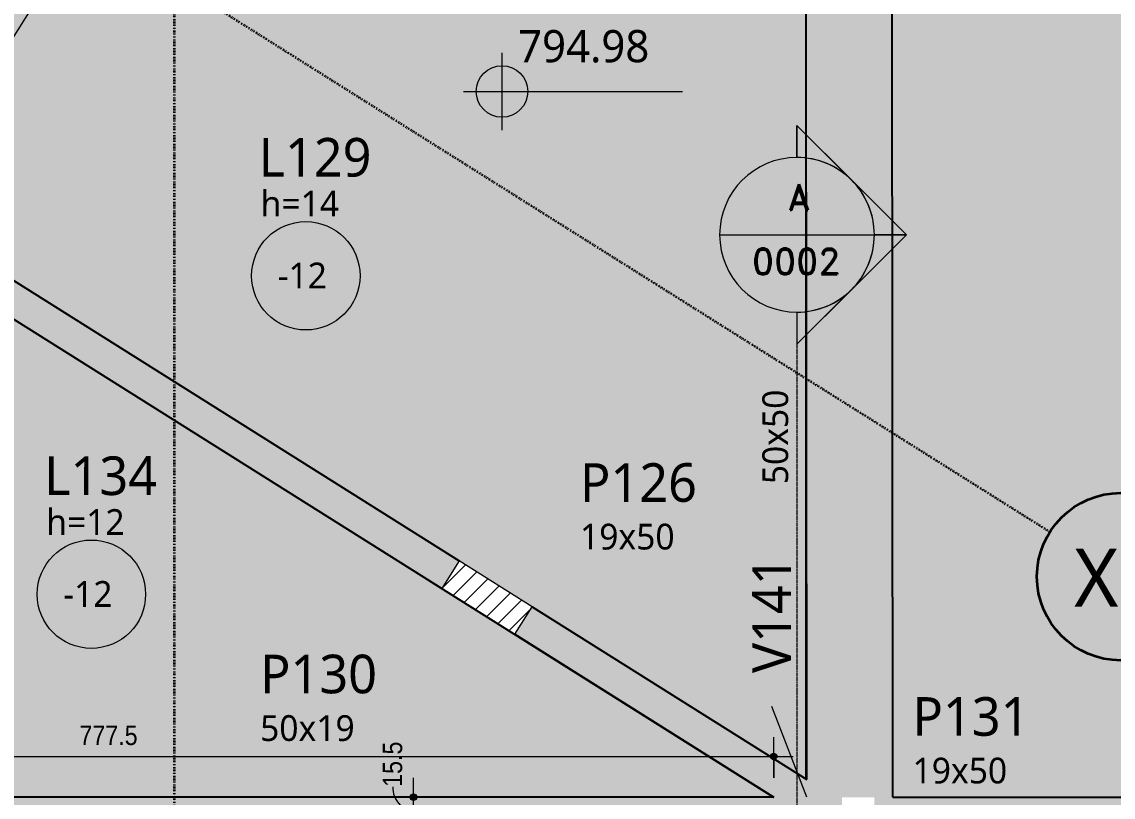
# Model space of a CAD drawing. Extents: x -2131 to 52870, y -3196 to 88043.
# Drawn here: x 43493 to 44128, y 1157 to 1609 of the extents above; entities that cross this region are included whole.
import ezdxf

# ---------------------------------------------------------------- set-up
doc = ezdxf.new("R2010")
doc.units = 0
doc.linetypes.add('Centro de 6 mm', pattern=[1.32, 0.6, -0.24, 0.24, -0.24])
doc.linetypes.add('Dash dot', pattern=[1.5875, 0.635, -0.47625, 0, -0.47625])
for name, color, linetype, lineweight in [('A-ANNO-DIMS', 7, 'Continuous', 9), ('A-ANNO-DIMS-75', 7, 'Continuous', 9), ('A-DETL-GENF', 7, 'Continuous', 18), ('A-FLOR', 7, 'Continuous', 25), ('A-FLOR-IDEN', 7, 'Continuous', 9), ('G-ANNO-DIMS', 7, 'Continuous', 9), ('G-ANNO-SYMB', 7, 'Continuous', 9), ('S-BEAM', 7, 'Continuous', 25), ('S-BEAM-IDEN', 7, 'Continuous', 9), ('S-COLS-IDEN', 7, 'Continuous', 9), ('S-GRID', 7, 'Continuous', 9), ('S-GRID-IDEN', 7, 'Continuous', 9)]:
    doc.layers.add(name, color=color, linetype=linetype, lineweight=lineweight)
doc.layers.add('A-DETL', color=7, linetype='Continuous', lineweight=18, true_color=0x00a600)
doc.styles.add('Fira Sans_3', font='', dxfattribs={"width": 0.9, "height": 11.25})
doc.styles.add('Gadugi', font='gadugi.ttf', dxfattribs={"height": 15})
doc.styles.add('Gadugi_6', font='gadugi.ttf', dxfattribs={"height": 22.5})
doc.styles.add('Gadugi_8', font='gadugi.ttf', dxfattribs={"height": 18.75})
doc.styles.add('Gadugi_9', font='gadugi.ttf', dxfattribs={"height": 33.75})
doc.styles.add('RomanD', font='romand__.ttf', dxfattribs={"height": 15})
doc.styles.get('Fira Sans_3').set_extended_font_data('Fira Sans')
doc.dimstyles.new('PED_1_5mm_ESQ_3', dxfattribs={"dimscale": 30.48, "dimtxt": 15.344768, "dimasz": 0.492126, "dimexe": 0.369094, "dimexo": 0.369094, "dimgap": 0.073819, "dimtad": 1, "dimdec": 1, "dimrnd": 0.5, "dimdsep": 46, "dimtxsty": 'Fira Sans_3', "dimblk1": 'DOTSMALL', "dimblk2": 'DOTSMALL', "dimsah": 1, "dimcen": 0.09, "dimdle": 0.369094, "dimazin": 0, "dimtfac": 1, "dimtdec": 4, "dimtix": 1, "dimtmove": 0, "dimatfit": 3, "dimfxl": 1, "dimtvp": 1, "dimtolj": 1, "dimtzin": 0, "dimarcsym": 2})
doc.dimstyles.new('PED_1_5mm_ESQ_5', dxfattribs={"dimscale": 30.48, "dimtxt": 15.344768, "dimasz": 0.492126, "dimexe": 0.369094, "dimexo": 0.369094, "dimgap": 0.073819, "dimtad": 1, "dimdec": 1, "dimrnd": 0.5, "dimdsep": 46, "dimtxsty": 'Fira Sans_3', "dimblk1": 'DOTSMALL', "dimblk2": 'DOTSMALL', "dimsah": 1, "dimcen": 0.09, "dimdle": 0.369094, "dimazin": 0, "dimtfac": 1, "dimtdec": 4, "dimtix": 1, "dimtmove": 1, "dimatfit": 3, "dimfxl": 1, "dimtvp": 1, "dimtolj": 1, "dimtzin": 0, "dimarcsym": 2})

# ---------------------------------------------------------------- blocks, each defined once
blk = doc.blocks.new('PED_TAG_LAJE_R03 - TÍTULO_ESPESSURA_REBAIXO-2582888-PL C 001 - FORMA DO TÉRREO')
at = {"layer": 'A-FLOR-IDEN'}
blk.add_circle((-0.1083, -0.7611), 0.4205, dxfattribs=at)
blk = doc.blocks.new('Elevações de ponto - M_Cota de elevação - Alvo preenchido-10609-PL C 001 - FORMA DO TÉRREO')
at = {"layer": 'G-ANNO-DIMS'}
h = blk.add_hatch(color=256, dxfattribs=at)
edge = h.paths.add_edge_path(flags=0)
edge.add_line((0, 0), (-0.2, 0))
edge.add_arc((0, 0), 0.2, 90, 180, ccw=False)
edge.add_line((0, 0.2), (0, 0))
h = blk.add_hatch(color=256, dxfattribs=at)
edge = h.paths.add_edge_path(flags=0)
edge.add_line((0, 0), (0.2, 0))
edge.add_arc((0, 0), 0.2, 270, 360, ccw=False)
edge.add_line((0, -0.2), (0, 0))
for p, q in [((0, -0.3), (0, 0.3)), ((-0.3, 0), (1.4, 0))]:
    blk.add_line(p, q, dxfattribs=at)
blk.add_circle((0, 0), 0.2, dxfattribs=at)
blk = doc.blocks.new('Corte - M_Cabeça do corte - Preenchida-2060824-PL C 001 - FORMA DO TÉRREO')
at = {"layer": 'G-ANNO-SYMB'}
h = blk.add_hatch(color=256, dxfattribs=at)
edge = h.paths.add_edge_path(flags=0)
edge.add_line((-0.6, 0.8485), (-0.6, 0.6))
edge.add_arc((-0.6, 0), 0.6, 90, 135)
edge.add_line((-1.0243, 0.4243), (-0.6, 0.8485))
h = blk.add_hatch(color=256, dxfattribs=at)
edge = h.paths.add_edge_path(flags=0)
edge.add_line((-0.6, 0.8485), (-0.1757, 0.4243))
edge.add_arc((-0.6, 0), 0.6, 45, 90)
edge.add_line((-0.6, 0.6), (-0.6, 0.8485))
h = blk.add_hatch(color=256, dxfattribs=at)
edge = h.paths.add_edge_path(flags=0)
edge.add_line((-1.4485, 0), (-1.0243, 0.4243))
edge.add_arc((-0.6, 0), 0.6, 135, 180)
edge.add_line((-1.2, 0), (-1.4485, 0))
h = blk.add_hatch(color=256, dxfattribs=at)
edge = h.paths.add_edge_path(flags=0)
edge.add_line((0.2485, 0), (0, 0))
edge.add_arc((-0.6, 0), 0.6, 360, 405)
edge.add_line((-0.1757, 0.4243), (0.2485, 0))
for p, q in [((-0.6, 0.8485), (-1.4485, 0)), ((-0.6, 0.8485), (-1.0243, 0.4243)), ((-0.6, 0.8485), (0.2485, 0)), ((-0.6, 0.6), (-0.6, 0.8485)), ((-0.6, 0.8485), (-0.6, 0.6)), ((-0.1757, 0.4243), (-0.6, 0.8485)), ((-1.0243, 0.4243), (-1.4485, 0)), ((0.2485, 0), (-0.1757, 0.4243)), ((-1.4485, 0), (-1.2, 0)), ((0, 0), (0.2485, 0)), ((-1.2, 0), (-1.4485, 0)), ((0, 0), (0.2485, 0))]:
    blk.add_line(p, q, dxfattribs=at)
for start, end in [(360, 180), (90, 135), (45, 90), (135, 180), (360, 45), (180, 360)]:
    blk.add_arc((-0.6, 0), 0.6, start, end, dxfattribs=at)
blk = doc.blocks.new('Eixo - X2-2173052-PL C 001 - FORMA DO TÉRREO')
at = {"layer": 'S-GRID-IDEN', "color": 114, "lineweight": 35, "true_color": 0x00b050}
blk.add_circle((0, 0), 0.65, dxfattribs=at)
blk = doc.blocks.new('DIMBLOCK322-PL C 001 - FORMA DO TÉRREO')
at = {"layer": 'A-ANNO-DIMS-75', "transparency": 16777216}
h = blk.add_hatch(color=256, dxfattribs=at)
edge = h.paths.add_edge_path(flags=0)
edge.add_arc((43152.54, 1181.15), 1.88, 0, 360)
h = blk.add_hatch(color=256, dxfattribs=at)
edge = h.paths.add_edge_path(flags=0)
edge.add_arc((43930.04, 1181.15), 1.88, 0, 360)
for p, q in [((43152.54, 1168.63), (43152.54, 1192.4)), ((43930.04, 1168.63), (43930.04, 1192.4)), ((43141.29, 1181.15), (43941.29, 1181.15)), ((43152.54, 1181.15), (43152.54, 1168.63)), ((43930.04, 1181.15), (43930.04, 1168.63))]:
    blk.add_line(p, q, dxfattribs=at)
for centre in [(43152.54, 1181.15), (43930.04, 1181.15)]:
    blk.add_circle(centre, 1.88, dxfattribs=at)
at = {"layer": 'A-ANNO-DIMS-75', "color": 0, "transparency": 16777216, "insert": (43526.14, 1198.98), "char_height": 11.25, "width": 36.3553, "attachment_point": 1, "line_spacing_factor": 1.049215, "style": 'Fira Sans_3'}
blk.add_mtext('777.5', dxfattribs=at)
blk = doc.blocks.new('_DotSmall')
at = {"color": 0, "linetype": 'ByBlock', "const_width": 0.5}
blk.add_lwpolyline([(-0.0625, 0, 1), (0.0625, 0, 1)], format="xyb", close=True, dxfattribs=at)
blk = doc.blocks.new('DIMBLOCK334-PL C 001 - FORMA DO TÉRREO')
at = {"layer": 'A-ANNO-DIMS-75', "transparency": 16777216}
h = blk.add_hatch(color=256, dxfattribs=at)
edge = h.paths.add_edge_path(flags=0)
edge.add_arc((43605.05, 1786.56), 1.88, 0, 360)
h = blk.add_hatch(color=256, dxfattribs=at)
edge = h.paths.add_edge_path(flags=0)
edge.add_arc((43423.74, 1498.37), 1.88, 0, 360)
for p, q in [((43576.09, 1804.78), (43614.57, 1780.57)), ((43605.05, 1786.56), (43576.09, 1804.78)), ((43611.04, 1796.08), (43417.75, 1488.84)), ((43416.46, 1502.94), (43433.26, 1492.37)), ((43423.74, 1498.37), (43416.46, 1502.94))]:
    blk.add_line(p, q, dxfattribs=at)
for centre in [(43605.05, 1786.56), (43423.74, 1498.37)]:
    blk.add_circle(centre, 1.88, dxfattribs=at)
at = {"layer": 'A-ANNO-DIMS-75', "color": 0, "transparency": 16777216, "insert": (43490.3, 1637.64), "char_height": 11.25, "width": 40.6046, "attachment_point": 1, "rotation": 57.82439, "line_spacing_factor": 1.049215, "style": 'Fira Sans_3'}
blk.add_mtext('340.5', dxfattribs=at)
blk = doc.blocks.new('DIMBLOCK442-PL C 001 - FORMA DO TÉRREO')
at = {"layer": 'A-ANNO-DIMS-75', "transparency": 16777216}
h = blk.add_hatch(color=256, dxfattribs=at)
edge = h.paths.add_edge_path(flags=0)
edge.add_arc((43720.48, 1157.38), 1.88, 0, 360)
h = blk.add_hatch(color=256, dxfattribs=at)
edge = h.paths.add_edge_path(flags=0)
edge.add_arc((43720.48, 1141.88), 1.88, 0, 360)
for p, q in [((43720.48, 1141.88), (43720.48, 1168.63)), ((43729.08, 1157.38), (43709.23, 1157.38)), ((43720.48, 1157.38), (43729.08, 1157.38)), ((43692.19, 1141.88), (43731.73, 1141.88)), ((43720.48, 1141.88), (43692.19, 1141.88))]:
    blk.add_line(p, q, dxfattribs=at)
for centre in [(43720.48, 1157.38), (43720.48, 1141.88)]:
    blk.add_circle(centre, 1.88, dxfattribs=at)
blk.add_ellipse((43720.48, 1163.39), major_axis=(0, 13.76), ratio=0.878512, start_param=1.570796, end_param=3.141593, dxfattribs=at)
at = {"layer": 'A-ANNO-DIMS-75', "color": 0, "transparency": 16777216, "insert": (43702.65, 1163.39), "char_height": 11.25, "width": 29.2731, "attachment_point": 1, "rotation": 90, "line_spacing_factor": 1.049215, "style": 'Fira Sans_3'}
blk.add_mtext('15.5', dxfattribs=at)

msp = doc.modelspace()

# ---------------------------------------------------------------- hatches: boundary and pattern name
at = {"layer": 'A-DETL-GENF', "true_color": 0x808080}
h = msp.add_hatch(dxfattribs=at)
h.set_pattern_fill('FP_5', color=8, style=0, pattern_type=2)
h.set_pattern_definition([(45, (44240.043, 0), (-5.3033, 5.3033), [])])
h.paths.add_polyline_path([(43779.362, 1252.181), (43789.479, 1268.263), (43747.158, 1294.888), (43737.041, 1278.807), (43775.733, 1254.464)], flags=0)
at = {"layer": 'A-FLOR', "true_color": 0xd9d9d9}
h = msp.add_hatch(color=254, dxfattribs=at)
h.paths.add_polyline_path([(43948.755, 1168.056), (43948.722, 1836.431), (43938.36, 1836.431), (43935.188, 1835.245), (43934.599, 1836.57), (43933.929, 1836.571), (43933.929, 1838.401), (43933.018, 1840.875), (43927.386, 1855.49), (43914.974, 1855.49), (43786.857, 1809.245), (43783.82, 1817.221), (43655.446, 1613.25), (43502.037, 1709.802), (43383.2, 1523.869), (43948.722, 1168.077)], flags=0)
h.paths.add_polyline_path([(43914.974, 1855.49), (43915.515, 1855.49), (43925.936, 1859.252), (43925.87, 1859.423)], flags=0)
h = msp.add_hatch(color=254, dxfattribs=at)
h.paths.add_polyline_path([(44417.741, 1157.384), (44573.312, 1157.384), (44573.312, 1804.203), (44573.177, 1804.203), (44573.177, 1835.258), (44417.74, 1835.577), (44417.681, 1157.384)], flags=0)
h.paths.add_polyline_path([(44096.678, 1157.384), (44367.681, 1157.384), (44367.681, 1835.638), (44362.847, 1835.69), (43998.73, 1836.438), (43999.356, 1157.384)], flags=0)
h.paths.add_polyline_path([(44289.556, 1738.524), (44144.556, 1738.524), (44144.556, 1818.524), (44289.556, 1818.524)], flags=0)
msp.add_hatch(color=254, dxfattribs=at).paths.add_polyline_path([(43779.362, 1157.384), (43929.954, 1157.384), (43373.076, 1507.786), (43152.542, 1157.384), (43737.041, 1157.384)], flags=0)
at = {"layer": 'S-BEAM', "true_color": 0xd9d9d9}
h = msp.add_hatch(color=254, dxfattribs=at)
h.paths.add_polyline_path([(43969.678, 1157.384), (43999.356, 1157.384), (43998.73, 1836.438), (43948.73, 1836.54), (43949.356, 1157.384), (43965.718, 1157.384)], flags=0)
h.paths.add_polyline_path([(43977.853, 1718.496), (43965.988, 1756.696), (43984.133, 1762.331), (43995.998, 1724.131), (43984.133, 1720.446)], flags=0)
for points in [[(43737.041, 1278.807), (43747.158, 1294.888), (43383.197, 1523.866), (43373.084, 1507.786), (43711.479, 1294.888)], [(43948.755, 1157.384), (43949.356, 1157.384), (43949.347, 1167.684), (43789.479, 1268.263), (43779.362, 1252.181), (43930.038, 1157.384), (43948.722, 1157.384)], [(43998.73, 1107.384), (44115.678, 1107.384), (44115.678, 1157.384), (43988.678, 1157.384), (43988.678, 1107.384), (43993.422, 1107.384)], [(44367.678, 1107.384), (44367.678, 1157.384), (44115.678, 1157.384), (44115.678, 1107.384), (44362.847, 1107.384)]]:
    msp.add_hatch(color=254, dxfattribs=at).paths.add_polyline_path(points, flags=0)
h = msp.add_hatch(color=254, dxfattribs=at)
h.paths.add_polyline_path([(43929.954, 1107.384), (43969.678, 1107.384), (43969.678, 1157.384), (42537.928, 1157.384), (42508.688, 1110.924), (42500.178, 1116.28), (42500.178, 1107.384), (43789.479, 1107.384)], flags=0)
h.paths.add_polyline_path([(43026.002, 1108.278), (42983.685, 1134.947), (42993.806, 1150.991), (43036.106, 1124.333), (43026.008, 1108.289)], flags=0)
h.paths.add_polyline_path([(43680.944, 1122.884), (43630.944, 1122.884), (43630.944, 1141.884), (43680.944, 1141.884)], flags=0)

# ---------------------------------------------------------------- linework, layer by layer
at = {"layer": 'A-DETL', "color": 7}
for p, q in [((43747.158, 1294.888), (43737.041, 1278.807)), ((43789.479, 1268.263), (43747.158, 1294.888)), ((43737.041, 1278.807), (43779.362, 1252.181)), ((43779.362, 1252.181), (43789.479, 1268.263))]:
    msp.add_line(p, q, dxfattribs=at)
at = {"layer": 'A-FLOR'}
for p, q in [((43948.755, 1804.293), (43948.755, 1168.056)), ((43729.321, 1283.658), (43929.954, 1157.384))]:
    msp.add_line(p, q, dxfattribs=at)
at = {"layer": 'G-ANNO-SYMB'}
msp.add_line((43898.583, 1484.744), (43988.583, 1484.744), dxfattribs=at)
at = {"layer": 'G-ANNO-SYMB', "linetype": 'Centro de 6 mm'}
msp.add_line((43943.583, 1439.744), (43943.583, -248.305), dxfattribs=at)
at = {"layer": 'S-BEAM'}
for p, q in [((43949.347, 1167.684), (43948.73, 1836.54)), ((43999.356, 1157.384), (43998.73, 1836.438)), ((43383.197, 1523.871), (43747.158, 1294.888)), ((43373.076, 1507.791), (43737.041, 1278.807)), ((43789.479, 1268.263), (43949.347, 1167.684)), ((43779.362, 1252.181), (43930.038, 1157.384)), ((43930.038, 1157.384), (43152.542, 1157.384)), ((43999.356, 1157.384), (44115.678, 1157.384)), ((44115.678, 1157.384), (44367.678, 1157.384))]:
    msp.add_line(p, q, dxfattribs=at)
at = {"layer": 'S-BEAM-IDEN'}
msp.add_line((43949.356, 1157.384), (43928.984, 1210.141), dxfattribs=at)
at = {"layer": 'S-GRID', "color": 114, "linetype": 'Dash dot', "lineweight": 35, "true_color": 0x00b050}
msp.add_line((44090.678, 1311.717), (40963.998, 3279.572), dxfattribs=at)
at = {"layer": 'S-GRID', "color": 6, "linetype": 'Dash dot', "lineweight": 35, "true_color": 0xff00ff}
msp.add_line((43581.183, 3171.262), (43581.183, -1018.232), dxfattribs=at)

# ---------------------------------------------------------------- block references
at = {"layer": 'A-FLOR-IDEN', "xscale": 74.99999999999996, "yscale": 74.99999999999996, "zscale": 74.99999999999996}
for p in [(43665.977, 1517.967), (43541.248, 1332.615)]:
    msp.add_blockref('PED_TAG_LAJE_R03 - TÍTULO_ESPESSURA_REBAIXO-2582888-PL C 001 - FORMA DO TÉRREO', p, dxfattribs=at)
at = {"layer": 'G-ANNO-DIMS', "xscale": 74.99999999999996, "yscale": 74.99999999999996, "zscale": 74.99999999999996}
msp.add_blockref('Elevações de ponto - M_Cota de elevação - Alvo preenchido-10609-PL C 001 - FORMA DO TÉRREO', (43771.998, 1568.197), dxfattribs=at)
at = {"layer": 'G-ANNO-SYMB', "xscale": 74.99999999999996, "yscale": 74.99999999999996, "zscale": 74.99999999999996, "rotation": 269.9999999999996}
msp.add_blockref('Corte - M_Cabeça do corte - Preenchida-2060824-PL C 001 - FORMA DO TÉRREO', (43943.583, 1439.744), dxfattribs=at)
at = {"layer": 'S-GRID-IDEN', "color": 114, "true_color": 0x00b050, "xscale": 74.99999999999996, "yscale": 74.99999999999996, "zscale": 74.99999999999996, "rotation": 57.81471040540367}
msp.add_blockref('Eixo - X2-2173052-PL C 001 - FORMA DO TÉRREO', (44131.937, 1285.75), dxfattribs=at)

# ---------------------------------------------------------------- texts
at = {"layer": 'A-FLOR-IDEN', "attachment_point": 1}
for s, insert, char_height, width, style in [('L129', (43630.41, 1541.117), 22.5, 81.17086, 'Gadugi_6'), ('h=14', (43631.582, 1510.404), 15, 59.5253, 'Gadugi'), ('-12', (43641.507, 1468.538), 15, 37.87973, 'Gadugi'), ('L134', (43505.681, 1355.764), 22.5, 81.17086, 'Gadugi_6'), ('h=12', (43506.853, 1325.051), 15, 59.5253, 'Gadugi'), ('-12', (43516.777, 1283.186), 15, 37.87973, 'Gadugi')]:
    msp.add_mtext(s, dxfattribs=dict(at, insert=insert, char_height=char_height, width=width, style=style))
at = {"layer": 'G-ANNO-DIMS', "insert": (43781.316, 1603.935), "char_height": 18.75, "width": 91.9378, "attachment_point": 1, "line_spacing_factor": 1.02016, "style": 'Gadugi_8'}
msp.add_mtext('794.98', dxfattribs=at)
at = {"layer": 'G-ANNO-SYMB', "char_height": 15, "attachment_point": 1, "style": 'RomanD'}
for s, insert, width in [('A', (43938.239, 1514.179), 16.83544), ('0002', (43917.389, 1476.761), 67.34175)]:
    msp.add_mtext(s, dxfattribs=dict(at, insert=insert, width=width))
at = {"layer": 'S-BEAM-IDEN', "attachment_point": 1, "rotation": 90}
for s, insert, char_height, width, style in [('50x50', (43923.442, 1339.582), 15, 67.34175, 'Gadugi'), ('V141', (43917.64, 1229.627), 22.5, 87.18352, 'Gadugi_6')]:
    msp.add_mtext(s, dxfattribs=dict(at, insert=insert, char_height=char_height, width=width, style=style))
at = {"layer": 'S-COLS-IDEN', "attachment_point": 1}
for s, insert, char_height, width, style in [('P126', (43817.366, 1351.797), 22.5, 84.77845, 'Gadugi_6'), ('19x50', (43817.366, 1316.563), 15, 67.34175, 'Gadugi'), ('P130', (43631.261, 1240.346), 22.5, 84.77845, 'Gadugi_6'), ('P131', (44010.805, 1215.625), 22.5, 84.77845, 'Gadugi_6'), ('50x19', (43631.261, 1205.111), 15, 67.34175, 'Gadugi'), ('19x50', (44010.805, 1180.39), 15, 67.34175, 'Gadugi')]:
    msp.add_mtext(s, dxfattribs=dict(at, insert=insert, char_height=char_height, width=width, style=style))
at = {"layer": 'S-GRID-IDEN', "color": 114, "true_color": 0x00b050, "insert": (44104.796, 1302.015), "char_height": 33.75, "width": 65.53795, "attachment_point": 1, "style": 'Gadugi_9'}
msp.add_mtext('X2', dxfattribs=at)

# ---------------------------------------------------------------- dimensions: what is measured, and where the dimension line sits
at = {"layer": 'A-ANNO-DIMS'}
dim = msp.add_linear_dim(base=(43423.737, 1498.365), p1=(43566.57, 1810.771), p2=(43425.982, 1496.953), angle=57.824392, dimstyle='PED_1_5mm_ESQ_3', override={"dimpost": '<>', "dimfxl": 343.870057}, dxfattribs=at)
dim.commit()
dim.dimension.update_dxf_attribs({"geometry": 'DIMBLOCK334-PL C 001 - FORMA DO TÉRREO', "text_midpoint": (43507.646, 1646.709)})
dim = msp.add_linear_dim(base=(43930.038, 1181.152), p1=(43152.542, 1157.384), p2=(43930.038, 1157.384), dimstyle='PED_1_5mm_ESQ_3', override={"dimpost": '<>', "dimfxl": 777.495651}, dxfattribs=at)
dim.commit()
dim.dimension.update_dxf_attribs({"geometry": 'DIMBLOCK322-PL C 001 - FORMA DO TÉRREO', "text_midpoint": (43541.29, 1189.125)})
dim = msp.add_linear_dim(base=(43720.481, 1157.384), p1=(43680.944, 1141.884), p2=(43717.83, 1157.384), angle=90, dimstyle='PED_1_5mm_ESQ_5', override={"dimpost": '<>', "dimfxl": 40.01012}, dxfattribs=at)
dim.commit()
dim.dimension.update_dxf_attribs({"geometry": 'DIMBLOCK442-PL C 001 - FORMA DO TÉRREO', "text_midpoint": (43710.153, 1178.029), "dimtype": 160, "text_rotation": 90})

doc.saveas('drawing.dxf')
